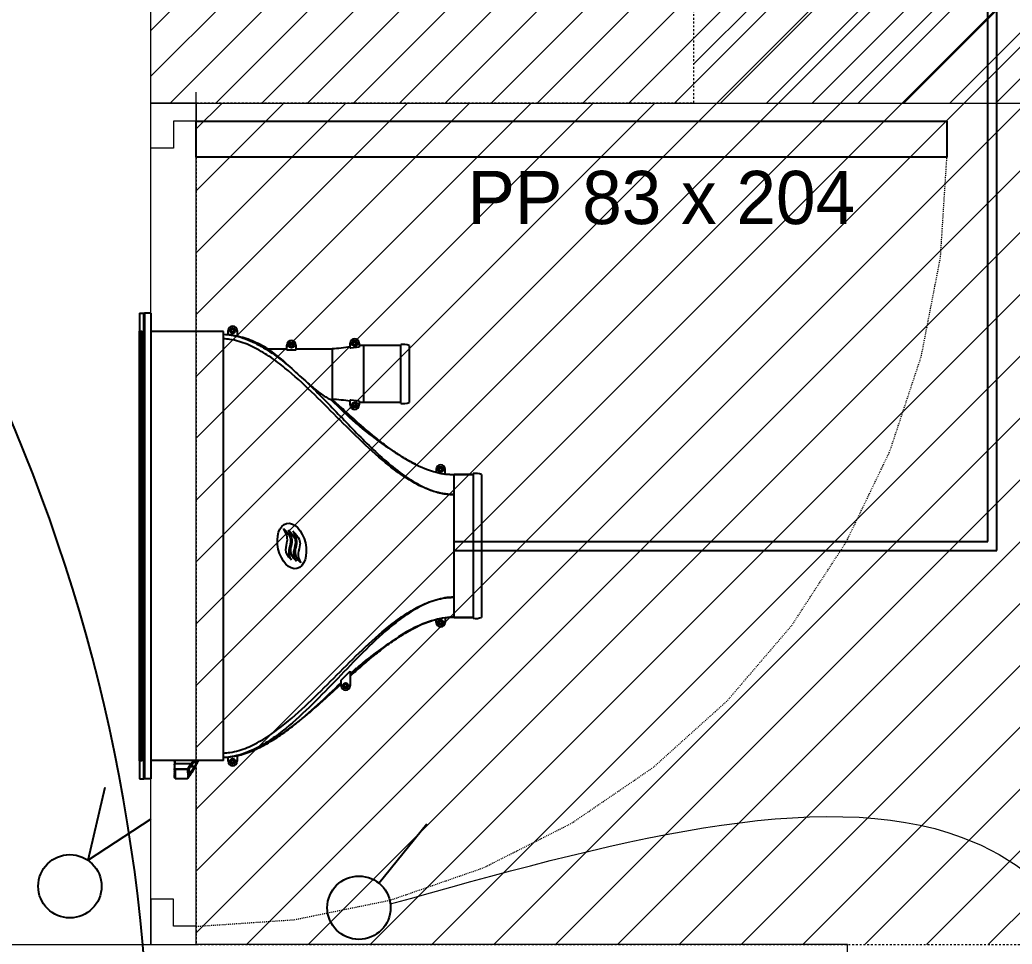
# Model space of a CAD drawing. Header units: centimetres. Extents: x 2191 to 12545, y -680 to 18662.
# Drawn here: x 8314.2 to 8423.9, y 7354.2 to 7456.4 of the extents above; entities that cross this region are included whole.
import ezdxf

# ---------------------------------------------------------------- set-up
doc = ezdxf.new("R2010")
doc.units = ezdxf.units.CM
doc.linetypes.add('Style de ligne -18', pattern=[0.164042, 0.054681, -0.109361])
doc.linetypes.add('VW-01', pattern=[0.41656, 0.20828, -0.20828])
for name, color, linetype in [('B Faux plafonds', 252, 'Continuous'), ('B Faux plafonds_Hatch', 252, 'Continuous'), ('B GÈnÈral_Hatch', 252, 'Continuous'), ('B Général', 252, 'Continuous'), ('C ANNOTATIONS-prestations', 252, 'Continuous'), ('D SURFACES-shab', 252, 'Continuous'), ('prlm-CHAUFF', 4, 'Continuous')]:
    doc.layers.add(name, color=color, linetype=linetype)
doc.layers.add('prlm-ELEC-CFO', color=1, linetype='Continuous', lineweight=25)
doc.styles.add('Eurostile', font='Eurosti.TTF')

# ---------------------------------------------------------------- blocks, each defined once
blk = doc.blocks.new('xi.SA')
at = {"layer": 'prlm-ELEC-CFO', "color": 0}
blk.add_lwpolyline([(0.2, -1.28), (5.5, 5.28)], dxfattribs=at)
blk.add_circle((-2, -4), 3.5, dxfattribs=at)
blk = doc.blocks.new('xi.VV')
at = {"layer": 'prlm-ELEC-CFO', "color": 0}
blk.add_lwpolyline([(6.95, 3.42), (0.01, -1.13), (1.91, 6.95)], dxfattribs=at)
blk.add_circle((-2, -4), 3.5, dxfattribs=at)
blk = doc.blocks.new('PP 80')
at = {"layer": 'B Général', "flags": 128}
blk.add_lwpolyline([(-43, 2.5), (-43, 85.5), (-39, 85.5), (-39, 2.5)], close=True, dxfattribs=at)
at = {"layer": 'B Général', "linetype": 'Style de ligne -18', "lineweight": 5, "flags": 128}
blk.add_lwpolyline([(46, 2.5), (45.27, 13.33), (43.1, 23.98), (39.53, 34.26), (34.61, 44), (28.44, 53.03), (21.1, 61.19), (12.74, 68.35), (3.5, 74.38), (-6.47, 79.18), (-17, 82.67), (-27.91, 84.79), (-39, 85.5)], dxfattribs=at)
at = {"layer": 'B Général', "color": 7, "linetype": 'Continuous', "lineweight": 5, "flags": 128}
for points in [[(-45, 2.5), (-43, 2.5), (-43, 0), (-40, 0), (-40, -2.5), (-45, -2.5)], [(48, 2.5), (46, 2.5), (46, 0), (43, 0), (43, -2.5), (48, -2.5), (48, -2.5), (48, -2.5), (48, 1.79), (48, 1.79)]]:
    blk.add_lwpolyline(points, close=True, dxfattribs=at)
at = {"layer": 'C ANNOTATIONS-prestations', "insert": (-37.5, 32.5), "char_height": 5.8825, "attachment_point": 1, "rotation": 90, "line_spacing_factor": 0.894142, "style": 'Eurostile'}
blk.add_mtext('PP 83 x 204', dxfattribs=at)

msp = doc.modelspace()

# ---------------------------------------------------------------- hatches: boundary and pattern name
at = {"layer": 'B Faux plafonds_Hatch', "linetype": 'Continuous', "lineweight": 5, "true_color": 0xaaaaaa}
h = msp.add_hatch(dxfattribs=at)
h.set_pattern_fill('F_P__SOFFITE', color=253, style=0, pattern_type=2)
h.set_pattern_definition([(45, (8286.532, 7540.689), (-3.527778, 3.30729), [])])
h.paths.add_polyline_path([(8266, 7990.12), (8266, 7861.42), (8261, 7861.42), (8261, 7926.42), (8175.54, 7926.42), (8175.54, 7730.72), (8402.69, 7730.72), (8402.69, 7695.72), (8333.69, 7695.72), (8333.69, 7540.18), (8388.69, 7540.18), (8388.69, 7447.18), (8333.69, 7447.18), (8333.69, 7354.18), (8559.69, 7354.18), (8559.69, 7856.42), (8411.69, 7856.42), (8411.69, 7990.12)])
at = {"layer": 'B GÈnÈral_Hatch', "linetype": 'Continuous', "lineweight": 5}
h = msp.add_hatch(dxfattribs=at)
h.set_pattern_fill('50_BETON', style=0, pattern_type=2)
h.set_pattern_definition([(45, (-631.1073, 4809.0284), (2.4253472, -2.6458333), [])])
h.paths.add_polyline_path([(8559.69, 7447.18), (8559.69, 7465.18), (8328.69, 7465.18), (8328.69, 7447.18)])

# ---------------------------------------------------------------- linework, layer by layer
at = {"layer": 'B Faux plafonds', "color": 7, "linetype": 'VW-01', "lineweight": 5, "flags": 128}
msp.add_lwpolyline([(8266, 7990.12), (8266, 7861.42), (8261, 7861.42), (8261, 7926.42), (8175.54, 7926.42), (8175.54, 7730.72), (8402.69, 7730.72), (8402.69, 7695.72), (8333.69, 7695.72), (8333.69, 7540.18), (8388.69, 7540.18), (8388.69, 7447.18), (8333.69, 7447.18), (8333.69, 7354.18), (8559.69, 7354.18), (8559.69, 7856.42), (8411.69, 7856.42), (8411.69, 7990.12)], close=True, dxfattribs=at)
at = {"layer": 'B Général', "color": 7, "linetype": 'Continuous', "lineweight": 5}
for p, q in [((8328.69, 7447.18), (8328.69, 7465.18)), ((8328.69, 7447.18), (8328.69, 7448.38)), ((8333.69, 7447.18), (8333.69, 7448.38)), ((8328.69, 7447.18), (8559.69, 7447.18)), ((8333.69, 7447.18), (8328.69, 7447.18))]:
    msp.add_line(p, q, dxfattribs=at)
at = {"layer": 'B Général', "color": 7, "linetype": 'Continuous', "lineweight": 13}
for p, q in [((8328.69, 7447.18), (8328.69, 7448.38)), ((8333.69, 7447.18), (8333.69, 7448.38))]:
    msp.add_line(p, q, dxfattribs=at)
at = {"layer": 'B Général', "color": 7, "linetype": 'Continuous', "lineweight": 18}
msp.add_line((8328.69, 7447.18), (8559.69, 7447.18), dxfattribs=at)
at = {"layer": 'D SURFACES-shab', "lineweight": 18, "flags": 128}
for points in [[(8328.69, 7354.18), (8328.69, 7725.72), (7821.38, 7725.72), (7821.38, 7315.52), (8184.69, 7315.52), (8184.69, 7035.52), (8400.69, 7035.52), (8400.69, 7284.18), (8335.69, 7284.18), (8335.69, 7349.18), (8274.69, 7349.18), (8274.69, 7354.18)], [(8405.69, 7354.18), (8333.69, 7354.18), (8333.69, 7447.18), (8559.69, 7447.18), (8559.69, 7289.52), (8789.69, 7289.52), (8789.69, 7035.52), (8405.69, 7035.52)]]:
    msp.add_lwpolyline(points, close=True, dxfattribs=at)
at = {"layer": 'prlm-CHAUFF', "ltscale": 50}
for p, q in [((8422.2, 7397.72), (8422.2, 7795.53)), ((8421.2, 7398.72), (8421.2, 7794.53)), ((8327.43, 7423.97), (8327.92, 7423.97)), ((8327.43, 7423.97), (8327.43, 7372.47)), ((8327.92, 7372.47), (8327.92, 7423.97)), ((8327.92, 7423.97), (8327.99, 7423.97)), ((8328.73, 7423.97), (8327.99, 7423.97)), ((8327.99, 7423.97), (8327.99, 7372.47)), ((8328.73, 7372.47), (8328.73, 7423.97)), ((8327.43, 7374.47), (8327.43, 7421.97)), ((8327.43, 7421.97), (8327.43, 7374.47)), ((8327.43, 7421.97), (8327.43, 7421.97)), ((8327.43, 7421.95), (8327.43, 7421.97)), ((8327.45, 7421.97), (8327.45, 7374.47)), ((8327.45, 7421.97), (8327.47, 7421.97)), ((8327.47, 7421.91), (8327.45, 7421.97)), ((8327.47, 7374.47), (8327.47, 7421.97)), ((8327.49, 7421.97), (8327.49, 7374.47)), ((8327.49, 7421.97), (8327.53, 7421.97)), ((8327.53, 7421.86), (8327.49, 7421.97)), ((8327.53, 7374.47), (8327.53, 7421.97)), ((8327.56, 7421.97), (8327.56, 7374.47)), ((8327.56, 7421.97), (8327.62, 7421.97)), ((8327.62, 7421.82), (8327.56, 7421.97)), ((8327.62, 7374.47), (8327.62, 7421.97)), ((8327.66, 7421.97), (8327.66, 7374.47)), ((8327.66, 7421.97), (8327.73, 7421.97)), ((8327.73, 7421.77), (8327.66, 7421.97)), ((8327.73, 7374.47), (8327.73, 7421.97)), ((8336.73, 7421.92), (8328.73, 7421.92)), ((8336.73, 7374.52), (8336.73, 7421.92)), ((8337.14, 7421.59), (8337.23, 7421.58)), ((8337.23, 7421.58), (8337.23, 7422.02)), ((8337.57, 7421.97), (8337.57, 7422.07)), ((8337.57, 7422.07), (8337.68, 7422.07)), ((8337.68, 7421.97), (8337.57, 7421.97)), ((8337.68, 7422.18), (8337.78, 7422.18)), ((8337.68, 7422.07), (8337.68, 7422.18)), ((8337.68, 7421.87), (8337.68, 7421.97)), ((8337.78, 7421.87), (8337.68, 7421.87)), ((8337.78, 7422.18), (8337.78, 7422.07)), ((8337.78, 7422.07), (8337.88, 7422.07)), ((8337.88, 7421.97), (8337.78, 7421.97)), ((8337.78, 7421.97), (8337.78, 7421.87)), ((8337.88, 7422.07), (8337.88, 7421.97)), ((8338.23, 7422.02), (8338.23, 7421.41)), ((8343.73, 7419.87), (8343.73, 7420.42)), ((8344.07, 7420.47), (8344.18, 7420.47)), ((8344.07, 7420.37), (8344.07, 7420.47)), ((8344.18, 7420.37), (8344.07, 7420.37)), ((8344.18, 7420.58), (8344.28, 7420.58)), ((8344.18, 7420.47), (8344.18, 7420.58)), ((8344.18, 7420.27), (8344.18, 7420.37)), ((8344.28, 7420.58), (8344.28, 7420.47)), ((8344.28, 7420.47), (8344.38, 7420.47)), ((8344.38, 7420.37), (8344.28, 7420.37)), ((8344.28, 7420.37), (8344.28, 7420.27)), ((8344.38, 7420.47), (8344.38, 7420.37)), ((8344.73, 7420.42), (8344.73, 7419.87)), ((8350.73, 7420.07), (8350.73, 7420.62)), ((8351.07, 7420.57), (8351.07, 7420.67)), ((8351.07, 7420.67), (8351.18, 7420.67)), ((8351.18, 7420.57), (8351.07, 7420.57)), ((8351.18, 7420.78), (8351.28, 7420.78)), ((8351.18, 7420.67), (8351.18, 7420.78)), ((8351.18, 7420.47), (8351.18, 7420.57)), ((8351.28, 7420.47), (8351.18, 7420.47)), ((8351.28, 7420.78), (8351.28, 7420.67)), ((8351.28, 7420.67), (8351.38, 7420.67)), ((8351.28, 7420.57), (8351.28, 7420.47)), ((8351.38, 7420.57), (8351.28, 7420.57)), ((8351.38, 7420.67), (8351.38, 7420.57)), ((8351.73, 7420.62), (8351.73, 7420.19)), ((8352.23, 7414.07), (8352.23, 7420.37)), ((8356.33, 7420.37), (8352.23, 7420.37)), ((8356.33, 7420.37), (8352.23, 7420.37)), ((8356.33, 7413.97), (8356.33, 7420.47)), ((8357.23, 7420.37), (8357.23, 7414.07)), ((8341.6, 7420.02), (8343.73, 7420.02)), ((8341.6, 7420.02), (8343.73, 7420.02)), ((8344.73, 7419.87), (8343.73, 7419.87)), ((8344.28, 7420.27), (8344.18, 7420.27)), ((8344.73, 7420.02), (8348.73, 7420.02)), ((8344.73, 7420.02), (8348.73, 7420.02)), ((8348.73, 7420.02), (8348.73, 7414.42)), ((8350.78, 7420.07), (8350.73, 7420.07)), ((8351.73, 7420.19), (8350.78, 7420.07)), ((8348.57, 7414.42), (8348.73, 7414.42)), ((8348.57, 7414.42), (8350.73, 7412.35)), ((8350.73, 7412.35), (8348.57, 7414.42)), ((8348.57, 7414.42), (8348.73, 7414.42)), ((8350.73, 7414.37), (8350.78, 7414.37)), ((8350.73, 7413.82), (8350.73, 7414.37)), ((8350.78, 7414.37), (8351.73, 7414.26)), ((8351.07, 7413.77), (8351.07, 7413.87)), ((8351.07, 7413.87), (8351.18, 7413.87)), ((8351.18, 7413.77), (8351.07, 7413.77)), ((8351.18, 7413.98), (8351.28, 7413.98)), ((8351.18, 7413.87), (8351.18, 7413.98)), ((8351.18, 7413.67), (8351.18, 7413.77)), ((8351.28, 7413.98), (8351.28, 7413.87)), ((8351.28, 7413.87), (8351.38, 7413.87)), ((8351.38, 7413.77), (8351.28, 7413.77)), ((8351.28, 7413.77), (8351.28, 7413.67)), ((8351.38, 7413.87), (8351.38, 7413.77)), ((8351.73, 7414.26), (8351.73, 7413.82)), ((8356.33, 7414.07), (8352.23, 7414.07)), ((8356.33, 7414.07), (8352.23, 7414.07)), ((8351.28, 7413.67), (8351.18, 7413.67)), ((8357.21, 7407.63), (8357.21, 7407.63)), ((8360.23, 7406.68), (8360.23, 7406.38)), ((8360.23, 7406.38), (8360.91, 7406.18)), ((8360.57, 7406.63), (8360.57, 7406.73)), ((8360.57, 7406.73), (8360.68, 7406.73)), ((8360.68, 7406.63), (8360.57, 7406.63)), ((8360.68, 7406.84), (8360.78, 7406.84)), ((8360.68, 7406.73), (8360.68, 7406.84)), ((8360.68, 7406.53), (8360.68, 7406.63)), ((8360.78, 7406.53), (8360.68, 7406.53)), ((8360.78, 7406.84), (8360.78, 7406.73)), ((8360.78, 7406.73), (8360.88, 7406.73)), ((8360.78, 7406.63), (8360.78, 7406.53)), ((8360.88, 7406.63), (8360.78, 7406.63)), ((8360.88, 7406.73), (8360.88, 7406.63)), ((8361.23, 7406.13), (8360.91, 7406.18)), ((8361.23, 7406.13), (8361.23, 7406.68)), ((8362.23, 7403.9), (8362.23, 7406.12)), ((8364.33, 7406.12), (8362.23, 7406.12)), ((8362.23, 7406.12), (8364.33, 7406.12)), ((8364.33, 7406.22), (8364.33, 7390.22)), ((8365.23, 7406.12), (8365.23, 7390.32)), ((8362.23, 7392.55), (8362.23, 7403.9)), ((8362.23, 7398.72), (8421.2, 7398.72)), ((8362.23, 7397.72), (8422.2, 7397.72)), ((8362.23, 7390.32), (8362.23, 7392.55)), ((8360.23, 7390.07), (8360.91, 7390.27)), ((8360.23, 7389.77), (8360.23, 7390.07)), ((8360.57, 7389.72), (8360.57, 7389.82)), ((8360.57, 7389.82), (8360.68, 7389.82)), ((8360.68, 7389.72), (8360.57, 7389.72)), ((8360.68, 7389.92), (8360.78, 7389.92)), ((8360.68, 7389.82), (8360.68, 7389.92)), ((8360.68, 7389.61), (8360.68, 7389.72)), ((8360.78, 7389.61), (8360.68, 7389.61)), ((8360.78, 7389.92), (8360.78, 7389.82)), ((8360.78, 7389.82), (8360.88, 7389.82)), ((8360.78, 7389.72), (8360.78, 7389.61)), ((8360.88, 7389.72), (8360.78, 7389.72)), ((8360.88, 7389.82), (8360.88, 7389.72)), ((8360.91, 7390.27), (8361.23, 7390.32)), ((8361.23, 7390.32), (8361.23, 7389.77)), ((8364.33, 7390.32), (8362.23, 7390.32)), ((8362.23, 7390.32), (8364.33, 7390.32)), ((8357.21, 7388.82), (8357.21, 7388.84)), ((8357.74, 7389.11), (8357.74, 7389.14)), ((8349.73, 7383.4), (8350.73, 7384.4)), ((8350.73, 7384.4), (8350.73, 7382.78)), ((8349.73, 7382.78), (8349.73, 7383.4)), ((8350.07, 7382.73), (8350.07, 7382.83)), ((8350.07, 7382.83), (8350.18, 7382.83)), ((8350.18, 7382.73), (8350.07, 7382.73)), ((8350.18, 7382.94), (8350.28, 7382.94)), ((8350.18, 7382.83), (8350.18, 7382.94)), ((8350.18, 7382.63), (8350.18, 7382.73)), ((8350.28, 7382.63), (8350.18, 7382.63)), ((8350.28, 7382.94), (8350.28, 7382.83)), ((8350.28, 7382.83), (8350.38, 7382.83)), ((8350.38, 7382.73), (8350.28, 7382.73)), ((8350.28, 7382.73), (8350.28, 7382.63)), ((8350.38, 7382.83), (8350.38, 7382.73)), ((8327.43, 7374.47), (8327.43, 7374.5)), ((8327.43, 7374.47), (8327.43, 7374.47)), ((8327.45, 7374.47), (8327.47, 7374.54)), ((8327.47, 7374.47), (8327.45, 7374.47)), ((8327.49, 7374.47), (8327.53, 7374.59)), ((8327.53, 7374.47), (8327.49, 7374.47)), ((8327.56, 7374.47), (8327.62, 7374.63)), ((8327.62, 7374.47), (8327.56, 7374.47)), ((8327.66, 7374.47), (8327.73, 7374.67)), ((8327.73, 7374.47), (8327.66, 7374.47)), ((8336.73, 7374.52), (8328.73, 7374.52)), ((8331.33, 7374.43), (8331.24, 7374.34)), ((8331.24, 7374.34), (8331.33, 7374.25)), ((8331.29, 7374.52), (8331.33, 7374.49)), ((8331.33, 7374.52), (8331.33, 7374.16)), ((8333.14, 7374.16), (8333.39, 7374.52)), ((8333.2, 7374.04), (8333.53, 7374.52)), ((8337.14, 7374.86), (8337.23, 7374.87)), ((8337.23, 7374.42), (8337.23, 7374.87)), ((8337.57, 7374.37), (8337.57, 7374.47)), ((8337.57, 7374.47), (8337.68, 7374.47)), ((8337.68, 7374.37), (8337.57, 7374.37)), ((8337.68, 7374.58), (8337.78, 7374.58)), ((8337.68, 7374.47), (8337.68, 7374.58)), ((8337.68, 7374.27), (8337.68, 7374.37)), ((8337.78, 7374.27), (8337.68, 7374.27)), ((8337.78, 7374.58), (8337.78, 7374.47)), ((8337.78, 7374.47), (8337.88, 7374.47)), ((8337.88, 7374.37), (8337.78, 7374.37)), ((8337.78, 7374.37), (8337.78, 7374.27)), ((8337.88, 7374.47), (8337.88, 7374.37)), ((8338.23, 7375.04), (8338.23, 7374.42)), ((8331.33, 7374.19), (8331.24, 7374.1)), ((8331.24, 7374.1), (8331.33, 7374.01)), ((8331.29, 7374.04), (8331.24, 7373.99)), ((8331.24, 7373.99), (8331.3, 7373.92)), ((8331.33, 7373.95), (8331.24, 7373.86)), ((8331.24, 7373.86), (8331.33, 7373.77)), ((8331.29, 7373.8), (8331.24, 7373.74)), ((8331.24, 7373.74), (8331.31, 7373.67)), ((8331.33, 7373.69), (8331.24, 7373.6)), ((8331.24, 7373.6), (8331.33, 7373.51)), ((8331.31, 7373.53), (8331.24, 7373.46)), ((8331.33, 7373.5), (8331.24, 7373.41)), ((8331.24, 7373.46), (8331.26, 7373.43)), ((8331.24, 7373.41), (8331.33, 7373.32)), ((8331.32, 7373.32), (8331.24, 7373.24)), ((8331.24, 7373.24), (8331.33, 7373.15)), ((8331.27, 7373.21), (8331.24, 7373.17)), ((8331.31, 7373.17), (8331.24, 7373.1)), ((8331.24, 7373.17), (8331.27, 7373.13)), ((8331.33, 7374.16), (8333.14, 7374.16)), ((8331.33, 7373.59), (8331.33, 7374.16)), ((8331.33, 7373.59), (8331.33, 7373.59)), ((8331.33, 7373.59), (8332.77, 7373.59)), ((8331.33, 7372.56), (8331.33, 7373.59)), ((8331.38, 7373.51), (8331.33, 7373.59)), ((8331.38, 7373.51), (8331.38, 7372.52)), ((8332.74, 7373.51), (8331.38, 7373.51)), ((8332.77, 7373.59), (8332.74, 7373.51)), ((8332.77, 7373.59), (8333.14, 7374.16)), ((8332.97, 7373.69), (8333.19, 7374.03)), ((8333.19, 7373.17), (8332.97, 7372.83)), ((8332.98, 7373.22), (8333.16, 7373.22)), ((8333.15, 7373.21), (8332.98, 7373.21)), ((8332.98, 7372.94), (8333.15, 7373.21)), ((8333.52, 7373.82), (8333.05, 7373.82)), ((8333.09, 7373.87), (8333.58, 7373.87)), ((8333.15, 7373.21), (8333.16, 7373.22)), ((8333.19, 7373.17), (8333.15, 7373.21)), ((8333.16, 7373.22), (8333.52, 7373.82)), ((8333.2, 7373.19), (8333.16, 7373.22)), ((8333.19, 7374.03), (8333.2, 7374.04)), ((8333.2, 7373.19), (8333.19, 7373.17)), ((8333.55, 7373.79), (8333.2, 7373.19)), ((8333.52, 7373.82), (8333.55, 7373.79)), ((8333.58, 7373.87), (8333.62, 7373.89)), ((8333.58, 7373.87), (8333.58, 7373.87)), ((8327.43, 7372.47), (8327.92, 7372.47)), ((8327.99, 7372.47), (8327.92, 7372.47)), ((8328.73, 7372.47), (8327.99, 7372.47)), ((8331.24, 7373.1), (8331.33, 7373.01)), ((8331.3, 7373.03), (8331.24, 7372.97)), ((8331.24, 7372.97), (8331.33, 7372.88)), ((8331.25, 7372.95), (8331.24, 7372.93)), ((8331.24, 7372.93), (8331.27, 7372.9)), ((8331.29, 7372.92), (8331.24, 7372.87)), ((8331.24, 7372.87), (8331.33, 7372.78)), ((8331.28, 7372.82), (8331.24, 7372.78)), ((8331.24, 7372.78), (8331.33, 7372.69)), ((8331.27, 7372.75), (8331.24, 7372.72)), ((8331.24, 7372.72), (8331.33, 7372.63)), ((8331.26, 7372.69), (8331.24, 7372.67)), ((8331.24, 7372.67), (8331.33, 7372.58)), ((8331.33, 7372.56), (8331.33, 7372.56)), ((8331.38, 7372.52), (8331.33, 7372.56)), ((8331.38, 7372.52), (8332.74, 7372.52))]:
    msp.add_line(p, q, dxfattribs=at)
for centre, radius in [((8337.73, 7422.02), 0.3), ((8337.73, 7422.02), 0.25), ((8344.23, 7420.42), 0.3), ((8344.23, 7420.42), 0.25), ((8351.23, 7420.62), 0.3), ((8351.23, 7420.62), 0.25), ((8351.23, 7413.82), 0.3), ((8351.23, 7413.82), 0.25), ((8360.73, 7406.68), 0.3), ((8360.73, 7406.68), 0.25), ((8360.73, 7389.77), 0.3), ((8360.73, 7389.77), 0.25), ((8350.23, 7382.78), 0.3), ((8350.23, 7382.78), 0.25), ((8337.73, 7374.42), 0.3), ((8337.73, 7374.42), 0.25)]:
    msp.add_circle(centre, radius, dxfattribs=at)
for centre, radius, start, end in [((8337.73, 7422.02), 0.5, 0, 180), ((8335.37, 7409.64), 12.12, 73.7263, 76.3852), ((8344.23, 7420.42), 0.5, 0, 180), ((8351.23, 7420.62), 0.5, 0, 180), ((8356.56, 7418.49), 2, 70.5755, 96.7441), ((8356.56, 7418.49), 2, 70.5755, 96.7441), ((8327.95, 7400.71), 23.65, 46.4099, 54.7501), ((8368.77, 7442.97), 35.1, 225.7111, 229.5265), ((8351.23, 7413.82), 0.5, 180, 0), ((8356.56, 7415.96), 2, 263.2559, 289.4245), ((8356.56, 7415.96), 2, 263.2559, 289.4245), ((8358.83, 7420.74), 11.66, 225.9701, 230.4245), ((8359.05, 7420.99), 11.99, 226.0326, 230.3619), ((8376.79, 7441.36), 39, 229.3887, 239.86), ((8376.79, 7441.36), 39, 229.3887, 239.8601), ((8366.89, 7425.14), 20.01, 241.0483, 242.7983), ((8366.89, 7425.14), 20.01, 241.0482, 242.7982), ((8363.2, 7417.74), 11.74, 242.3321, 255.441), ((8363.05, 7417.38), 11.35, 242.1374, 255.6929), ((8360.73, 7406.68), 0.5, 0, 180), ((8362.23, 7413.89), 7.77, 262.5456, 269.9423), ((8362.24, 7413.95), 7.82, 262.5763, 269.9264), ((8362.21, 7413.29), 7.17, 262.0923, 263.5448), ((8362.21, 7413.29), 7.17, 263.9053, 270.1157), ((8364.56, 7404.24), 2, 70.5755, 96.7441), ((8364.56, 7404.24), 2, 70.5755, 96.7441), ((8363.71, 7377.12), 13.43, 102.9954, 126.0824), ((8363.05, 7379.07), 11.35, 104.4106, 117.8626), ((8360.73, 7389.77), 0.5, 180, 0), ((8362.22, 7383.11), 7.25, 89.9215, 97.8382), ((8362.23, 7382.56), 7.77, 90.0577, 97.4544), ((8362.24, 7382.5), 7.82, 90.0736, 97.4237), ((8364.56, 7392.21), 2, 263.2559, 289.4245), ((8364.56, 7392.21), 2, 263.2559, 289.4245), ((8376.79, 7355.09), 39, 120.1399, 130.6113), ((8366.89, 7371.31), 20.01, 117.2018, 118.9518), ((8376.79, 7355.09), 39, 122.5506, 130.6113), ((8358.83, 7375.71), 11.66, 129.5755, 134.0299), ((8359.05, 7375.46), 11.99, 129.6381, 133.9674), ((8350.23, 7382.78), 0.5, 180, 0), ((8321.49, 7380.58), 13.85, 331.9182, 334.0515), ((8321.84, 7380.46), 13.43, 332.115, 333.7632), ((8337.73, 7374.42), 0.5, 180, 0), ((8333.84, 7373.5), 0.448, 124.6713, 135.4982), ((8334.18, 7373.47), 0.703, 143.033, 152.9325), ((8322.69, 7379.94), 12.5, 331.3177, 331.5903), ((8322.69, 7379.94), 12.5, 323.7494, 325.0637), ((8333.65, 7372.34), 0.836, 144.1326, 149.2425)]:
    msp.add_arc(centre, radius, start, end, dxfattribs=at)
msp.add_ellipse((8344.27, 7398.22), major_axis=(0.57, -2.49), ratio=0.600775, dxfattribs=at)
for points, knots in [([(8336.73, 7421.62), (8337, 7421.61), (8337.28, 7421.58), (8337.92, 7421.47), (8338.28, 7421.39), (8339.33, 7421.07), (8340.01, 7420.77), (8341.32, 7420.05), (8341.94, 7419.65), (8343.13, 7418.78), (8343.7, 7418.32), (8344.26, 7417.84)], [0.0331631, 0.0331631, 0.0331631, 0.0331631, 0.125, 0.125, 0.25, 0.25, 0.5, 0.5, 0.75, 0.75, 1, 1, 1, 1]), ([(8338.23, 7421.41), (8338.52, 7421.35), (8338.82, 7421.26), (8339.25, 7421.12), (8339.4, 7421.07), (8339.69, 7420.96), (8339.83, 7420.9), (8340.25, 7420.72), (8340.53, 7420.6), (8341.07, 7420.32), (8341.34, 7420.18), (8341.6, 7420.02)], [0, 0, 0, 0, 0.25, 0.25, 0.375, 0.375, 0.5, 0.5, 0.75, 0.75, 1, 1, 1, 1]), ([(8362.23, 7403.9), (8362.06, 7403.9), (8361.89, 7403.9), (8361.55, 7403.93), (8361.38, 7403.95), (8360.87, 7404.02), (8360.54, 7404.09), (8359.89, 7404.27), (8359.57, 7404.38), (8358.94, 7404.63), (8358.63, 7404.77), (8357.73, 7405.23), (8357.16, 7405.57), (8356.06, 7406.3), (8355.54, 7406.69), (8354, 7407.92), (8353.02, 7408.8), (8351.12, 7410.61), (8350.19, 7411.54), (8348.33, 7413.41), (8347.4, 7414.35), (8345.5, 7416.17), (8344.53, 7417.06), (8343, 7418.3), (8342.48, 7418.7), (8341.66, 7419.26), (8341.39, 7419.43), (8340.82, 7419.78), (8340.53, 7419.94), (8339.64, 7420.4), (8339.03, 7420.65), (8338.08, 7420.92), (8337.76, 7421), (8337.2, 7421.08), (8336.96, 7421.11), (8336.73, 7421.12)], [0, 0, 0, 0, 0.015625, 0.015625, 0.03125, 0.03125, 0.0625, 0.0625, 0.09375, 0.09375, 0.125, 0.125, 0.1875, 0.1875, 0.25, 0.25, 0.375, 0.375, 0.5, 0.5, 0.625, 0.625, 0.75, 0.75, 0.8125, 0.8125, 0.84375, 0.84375, 0.875, 0.875, 0.9375, 0.9375, 0.96875, 0.96875, 0.9907189, 0.9907189, 0.9907189, 0.9907189]), ([(8341.6, 7420.02), (8341.32, 7420.19), (8341.04, 7420.34), (8340.47, 7420.63), (8340.17, 7420.76), (8339.58, 7421.01), (8339.28, 7421.12), (8338.9, 7421.24), (8338.83, 7421.26), (8338.76, 7421.28)], [0, 0, 0, 0, 0.25, 0.25, 0.5, 0.5, 0.75, 0.75, 0.8062429, 0.8062429, 0.8062429, 0.8062429]), ([(8345.99, 7416.26), (8347.23, 7415.07), (8348.43, 7413.82), (8350.83, 7411.32), (8352.02, 7410.07), (8353.9, 7408.29), (8354.53, 7407.71), (8355.86, 7406.61), (8356.54, 7406.09), (8357.64, 7405.38), (8358.01, 7405.16), (8358.8, 7404.75), (8359.2, 7404.56), (8360.03, 7404.25), (8360.46, 7404.12), (8361.12, 7403.99), (8361.34, 7403.95), (8361.67, 7403.92), (8361.78, 7403.91), (8362.01, 7403.9), (8362.12, 7403.9), (8362.23, 7403.9)], [0, 0, 0, 0, 0.25, 0.25, 0.5, 0.5, 0.625, 0.625, 0.75, 0.75, 0.8125, 0.8125, 0.875, 0.875, 0.9375, 0.9375, 0.96875, 0.96875, 0.984375, 0.984375, 1, 1, 1, 1]), ([(8345.99, 7416.26), (8346.25, 7416.03), (8346.52, 7415.81), (8347.03, 7415.4), (8347.28, 7415.2), (8347.75, 7414.86), (8347.98, 7414.71), (8348.26, 7414.55), (8348.34, 7414.5), (8348.48, 7414.44), (8348.54, 7414.42), (8348.57, 7414.42)], [0, 0, 0, 0, 0.25, 0.25, 0.5, 0.5, 0.75, 0.75, 0.875, 0.875, 1, 1, 1, 1]), ([(8358.18, 7407.13), (8357.85, 7407.28), (8357.14, 7407.66), (8356.08, 7408.3), (8354.99, 7409.05), (8353.91, 7409.88), (8352.83, 7410.76), (8351.54, 7411.88), (8350.19, 7413.09), (8349.16, 7414.03), (8348.72, 7414.43)], [0.1568082, 0.1568082, 0.1568082, 0.1568082, 0.2305418, 0.3149874, 0.4025619, 0.4929385, 0.5856877, 0.6803551, 0.8317746, 0.9509578, 0.9509578, 0.9509578, 0.9509578]), ([(8343.35, 7400.16), (8344.07, 7399.44), (8344.17, 7399.06), (8344.13, 7398.67), (8344.06, 7398.06), (8343.66, 7397.42), (8344.23, 7396.68)], [0, 0, 0, 0, 0.389075, 0.389075, 0.389075, 1, 1, 1, 1]), ([(8344.4, 7399.85), (8345.12, 7399.13), (8345.21, 7398.75), (8345.17, 7398.36), (8345.11, 7397.75), (8344.7, 7397.1), (8345.28, 7396.37)], [0, 0, 0, 0, 0.389075, 0.389075, 0.389075, 1, 1, 1, 1]), ([(8362.23, 7392.55), (8362.05, 7392.55), (8361.88, 7392.55), (8361.54, 7392.52), (8361.37, 7392.5), (8360.86, 7392.42), (8360.53, 7392.34), (8359.87, 7392.14), (8359.55, 7392.03), (8358.92, 7391.76), (8358.61, 7391.61), (8357.71, 7391.13), (8357.15, 7390.76), (8356.06, 7389.99), (8355.54, 7389.58), (8354.02, 7388.3), (8353.06, 7387.38), (8351.18, 7385.5), (8350.26, 7384.54), (8348.42, 7382.62), (8347.49, 7381.66), (8345.59, 7379.79), (8344.62, 7378.89), (8343.08, 7377.63), (8342.55, 7377.23), (8341.73, 7376.67), (8341.45, 7376.49), (8340.87, 7376.15), (8340.58, 7375.99), (8339.68, 7375.54), (8339.06, 7375.29), (8338.1, 7375.02), (8337.77, 7374.95), (8337.21, 7374.87), (8336.97, 7374.84), (8336.73, 7374.83)], [0, 0, 0, 0, 0.015625, 0.015625, 0.03125, 0.03125, 0.0625, 0.0625, 0.09375, 0.09375, 0.125, 0.125, 0.1875, 0.1875, 0.25, 0.25, 0.375, 0.375, 0.5, 0.5, 0.625, 0.625, 0.75, 0.75, 0.8125, 0.8125, 0.84375, 0.84375, 0.875, 0.875, 0.9375, 0.9375, 0.96875, 0.96875, 0.9908046, 0.9908046, 0.9908046, 0.9908046]), ([(8336.73, 7375.33), (8336.96, 7375.34), (8337.2, 7375.37), (8337.76, 7375.45), (8338.08, 7375.53), (8339.03, 7375.8), (8339.64, 7376.05), (8340.53, 7376.51), (8340.82, 7376.67), (8341.39, 7377.01), (8341.66, 7377.19), (8342.48, 7377.75), (8343, 7378.15), (8344.53, 7379.39), (8345.5, 7380.28), (8347.4, 7382.1), (8348.33, 7383.04), (8350.19, 7384.91), (8351.12, 7385.84), (8353.02, 7387.65), (8354, 7388.53), (8355.54, 7389.76), (8356.06, 7390.15), (8357.16, 7390.88), (8357.73, 7391.22), (8358.63, 7391.67), (8358.94, 7391.82), (8359.57, 7392.07), (8359.89, 7392.18), (8360.54, 7392.36), (8360.88, 7392.43), (8361.38, 7392.5), (8361.55, 7392.52), (8361.89, 7392.55), (8362.06, 7392.55), (8362.23, 7392.55)], [0.0092808, 0.0092808, 0.0092808, 0.0092808, 0.03125, 0.03125, 0.0625, 0.0625, 0.125, 0.125, 0.15625, 0.15625, 0.1875, 0.1875, 0.25, 0.25, 0.375, 0.375, 0.5, 0.5, 0.625, 0.625, 0.75, 0.75, 0.8125, 0.8125, 0.875, 0.875, 0.90625, 0.90625, 0.9375, 0.9375, 0.96875, 0.96875, 0.984375, 0.984375, 1, 1, 1, 1]), ([(8350.72, 7383.84), (8351.08, 7384.16), (8351.87, 7384.86), (8353.08, 7385.9), (8354.26, 7386.85), (8355.34, 7387.64), (8356.31, 7388.3), (8357.25, 7388.85), (8357.87, 7389.17), (8358.16, 7389.31)], [0.5730592, 0.5730592, 0.5730592, 0.5730592, 0.626259, 0.6884084, 0.7489718, 0.7930827, 0.8358988, 0.8773199, 0.9123747, 0.9123747, 0.9123747, 0.9123747]), ([(8338.23, 7375.03), (8338.51, 7375.1), (8338.8, 7375.18), (8339.36, 7375.37), (8339.65, 7375.47), (8340.47, 7375.81), (8341, 7376.08), (8342.02, 7376.66), (8342.52, 7376.98), (8343.5, 7377.65), (8343.98, 7378.01), (8345.38, 7379.11), (8346.27, 7379.89), (8348.02, 7381.49), (8348.87, 7382.31), (8349.73, 7383.13)], [0, 0, 0, 0, 0.0625, 0.0625, 0.125, 0.125, 0.25, 0.25, 0.375, 0.375, 0.5, 0.5, 0.75, 0.75, 1, 1, 1, 1]), ([(8342.27, 7376.82), (8342.44, 7376.93), (8342.93, 7377.25), (8343.74, 7377.82), (8344.71, 7378.56), (8345.68, 7379.35), (8346.76, 7380.27), (8347.95, 7381.32), (8348.97, 7382.25), (8349.56, 7382.79), (8349.73, 7382.94)], [0.1694223, 0.1694223, 0.1694223, 0.1694223, 0.1906001, 0.2339285, 0.2787061, 0.3247019, 0.3716424, 0.4351709, 0.4991397, 0.523565, 0.523565, 0.523565, 0.523565]), ([(8333.58, 7373.87), (8333.58, 7373.87), (8333.59, 7373.88), (8333.6, 7373.88), (8333.6, 7373.89), (8333.61, 7373.9), (8333.61, 7373.91), (8333.62, 7373.92), (8333.62, 7373.94), (8333.63, 7373.95), (8333.63, 7373.96), (8333.64, 7373.98), (8333.64, 7373.99), (8333.64, 7374.01), (8333.64, 7374.02), (8333.65, 7374.04), (8333.65, 7374.06), (8333.65, 7374.08), (8333.65, 7374.1), (8333.65, 7374.14), (8333.65, 7374.18), (8333.64, 7374.22), (8333.64, 7374.27), (8333.63, 7374.32), (8333.62, 7374.38), (8333.61, 7374.43), (8333.6, 7374.48), (8333.59, 7374.51), (8333.59, 7374.52)], [0, 0, 0, 0, 0.0300773, 0.0600539, 0.0899314, 0.1197114, 0.1493956, 0.1789856, 0.2084831, 0.2378898, 0.2672073, 0.2964374, 0.3255817, 0.3546421, 0.3836203, 0.4125181, 0.4413372, 0.4700795, 0.4987468, 0.5532579, 0.6080368, 0.6630958, 0.7184471, 0.7741027, 0.8300742, 0.8863734, 0.9430116, 0.9677174, 0.9677174, 0.9677174, 0.9677174]), ([(8333.63, 7374.52), (8333.63, 7374.52), (8333.64, 7374.5), (8333.64, 7374.48), (8333.65, 7374.45), (8333.65, 7374.42), (8333.66, 7374.39), (8333.66, 7374.36), (8333.67, 7374.33), (8333.67, 7374.31), (8333.68, 7374.28), (8333.68, 7374.25), (8333.68, 7374.23), (8333.68, 7374.21), (8333.69, 7374.18), (8333.69, 7374.16), (8333.69, 7374.14), (8333.69, 7374.11), (8333.69, 7374.08), (8333.68, 7374.05), (8333.68, 7374.02), (8333.67, 7373.99), (8333.67, 7373.96), (8333.66, 7373.94), (8333.65, 7373.92), (8333.63, 7373.91), (8333.62, 7373.9), (8333.62, 7373.89)], [0.053874, 0.053874, 0.053874, 0.053874, 0.0607104, 0.0907643, 0.1206402, 0.1503557, 0.1799287, 0.2093776, 0.238721, 0.2679778, 0.2971672, 0.3263086, 0.3554219, 0.3845269, 0.4136437, 0.4427926, 0.4719939, 0.5012681, 0.5562327, 0.6110034, 0.6657154, 0.7205017, 0.7754929, 0.8308166, 0.8865967, 0.9429527, 1, 1, 1, 1]), ([(8333.68, 7373.99), (8333.68, 7373.99), (8333.69, 7374), (8333.69, 7374.01), (8333.7, 7374.02), (8333.7, 7374.03), (8333.7, 7374.05), (8333.71, 7374.06), (8333.71, 7374.08), (8333.71, 7374.09), (8333.71, 7374.11), (8333.71, 7374.13), (8333.71, 7374.15), (8333.72, 7374.17), (8333.71, 7374.21), (8333.71, 7374.25), (8333.71, 7374.29), (8333.7, 7374.34), (8333.7, 7374.39), (8333.69, 7374.44), (8333.68, 7374.49), (8333.67, 7374.51), (8333.67, 7374.52)], [0.1059402, 0.1059402, 0.1059402, 0.1059402, 0.1359504, 0.1694868, 0.202886, 0.2361704, 0.2693627, 0.3024859, 0.3355633, 0.3686184, 0.401675, 0.434757, 0.4678887, 0.5010941, 0.5629781, 0.6246926, 0.6863942, 0.7482374, 0.8103737, 0.8729511, 0.9361135, 0.9654522, 0.9654522, 0.9654522, 0.9654522]), ([(8332.74, 7372.52), (8332.77, 7372.54), (8332.79, 7372.57), (8332.82, 7372.68), (8332.83, 7372.74), (8332.83, 7372.87), (8332.82, 7372.92), (8332.82, 7373.02), (8332.81, 7373.07), (8332.79, 7373.24), (8332.77, 7373.37), (8332.74, 7373.51)], [0, 0, 0, 0, 0.25, 0.25, 0.5, 0.5, 0.625, 0.625, 0.75, 0.75, 1, 1, 1, 1]), ([(8332.93, 7373.58), (8332.93, 7373.58), (8332.93, 7373.58), (8332.93, 7373.59), (8332.93, 7373.59), (8332.93, 7373.6), (8332.93, 7373.61), (8332.93, 7373.61), (8332.93, 7373.62), (8332.94, 7373.63), (8332.95, 7373.65), (8332.96, 7373.67), (8332.96, 7373.68), (8332.97, 7373.69)], [0, 0, 0, 0, 0.061789, 0.122374, 0.182441, 0.242697, 0.303842, 0.366548, 0.43144, 0.49908, 0.668346, 0.832646, 1, 1, 1, 1]), ([(8332.93, 7372.78), (8332.94, 7372.78), (8332.94, 7372.79), (8332.95, 7372.8), (8332.95, 7372.81), (8332.96, 7372.82), (8332.96, 7372.84), (8332.97, 7372.85), (8332.97, 7372.87), (8332.98, 7372.88), (8332.98, 7372.9), (8332.98, 7372.92), (8332.98, 7372.94), (8332.99, 7372.96), (8332.99, 7372.98), (8332.99, 7373), (8332.99, 7373.02), (8332.99, 7373.05), (8332.99, 7373.09), (8332.99, 7373.14), (8332.98, 7373.2), (8332.98, 7373.25), (8332.97, 7373.31), (8332.96, 7373.37), (8332.95, 7373.44), (8332.94, 7373.5), (8332.93, 7373.55), (8332.93, 7373.58)], [0.0304712, 0.0304712, 0.0304712, 0.0304712, 0.0599457, 0.0897682, 0.1195016, 0.1491541, 0.1787343, 0.2082505, 0.2377114, 0.2671256, 0.2965018, 0.3258487, 0.355175, 0.3844897, 0.4138015, 0.4431194, 0.4724522, 0.5018089, 0.5568669, 0.611863, 0.6668562, 0.7219052, 0.7770682, 0.8324028, 0.8879658, 0.9438132, 1, 1, 1, 1])]:
    msp.add_open_spline(points, degree=3, knots=knots, dxfattribs=at)
for points in [[(8338.23, 7421.41), (8337.9, 7421.49), (8337.56, 7421.55), (8337.23, 7421.58)], [(8352.23, 7420.37), (8352.06, 7420.37), (8351.89, 7420.37), (8351.73, 7420.36)], [(8352.23, 7420.37), (8352.06, 7420.37), (8351.89, 7420.37), (8351.73, 7420.36)], [(8350.73, 7420.24), (8350.06, 7420.14), (8349.39, 7420.02), (8348.73, 7420.02)], [(8350.73, 7420.24), (8350.06, 7420.14), (8349.39, 7420.02), (8348.73, 7420.02)], [(8350.73, 7414.21), (8350.06, 7414.31), (8349.39, 7414.42), (8348.73, 7414.42)], [(8350.73, 7414.21), (8350.06, 7414.31), (8349.39, 7414.42), (8348.73, 7414.42)], [(8352.23, 7414.07), (8352.06, 7414.07), (8351.89, 7414.08), (8351.73, 7414.09)], [(8352.23, 7414.07), (8352.06, 7414.07), (8351.89, 7414.08), (8351.73, 7414.09)], [(8343.77, 7398.77), (8343.81, 7399.16), (8343.71, 7399.54), (8343.35, 7400.16)], [(8343.89, 7400.01), (8344.61, 7399.28), (8344.7, 7398.91), (8344.66, 7398.52)], [(8344.3, 7398.61), (8344.34, 7399.01), (8344.25, 7399.39), (8343.89, 7400.01)], [(8344.81, 7398.46), (8344.86, 7398.85), (8344.76, 7399.23), (8344.4, 7399.85)], [(8344.23, 7396.68), (8343.3, 7397.51), (8343.7, 7398.15), (8343.77, 7398.77)], [(8344.77, 7396.53), (8343.83, 7397.35), (8344.24, 7398), (8344.3, 7398.61)], [(8344.66, 7398.52), (8344.59, 7397.91), (8344.19, 7397.26), (8344.77, 7396.53)], [(8345.28, 7396.37), (8344.34, 7397.19), (8344.75, 7397.84), (8344.81, 7398.46)], [(8337.23, 7374.87), (8337.56, 7374.9), (8337.9, 7374.96), (8338.23, 7375.04)]]:
    msp.add_open_spline(points, degree=3, dxfattribs=at)
at = {"layer": 'prlm-ELEC-CFO'}
msp.add_arc((8135.5, 7336.64), 193.1, 4.3945, 105.7759, dxfattribs=at)
at = {"layer": 'prlm-ELEC-CFO', "lineweight": 13}
for points in [[(8355.17, 7358.65), (8418.39, 7366.01), (8481.44, 7194.1), (8588.26, 7195.11)], [(8279.47, 7358.32), (8257.53, 7350.07), (8304.5, 7254.05), (8384.57, 7253.55)]]:
    msp.add_spline(points, degree=3, dxfattribs=at)

# ---------------------------------------------------------------- block references
at = {"layer": 'B Général', "color": 7, "rotation": 270}
msp.add_blockref('PP 80', (8331.19, 7402.18), dxfattribs=at)
at = {"layer": 'prlm-ELEC-CFO'}
for name, p in [('xi.VV', (8321.73, 7364.61)), ('xi.SA', (8353.69, 7362.24))]:
    msp.add_blockref(name, p, dxfattribs=at)

doc.saveas('drawing.dxf')
